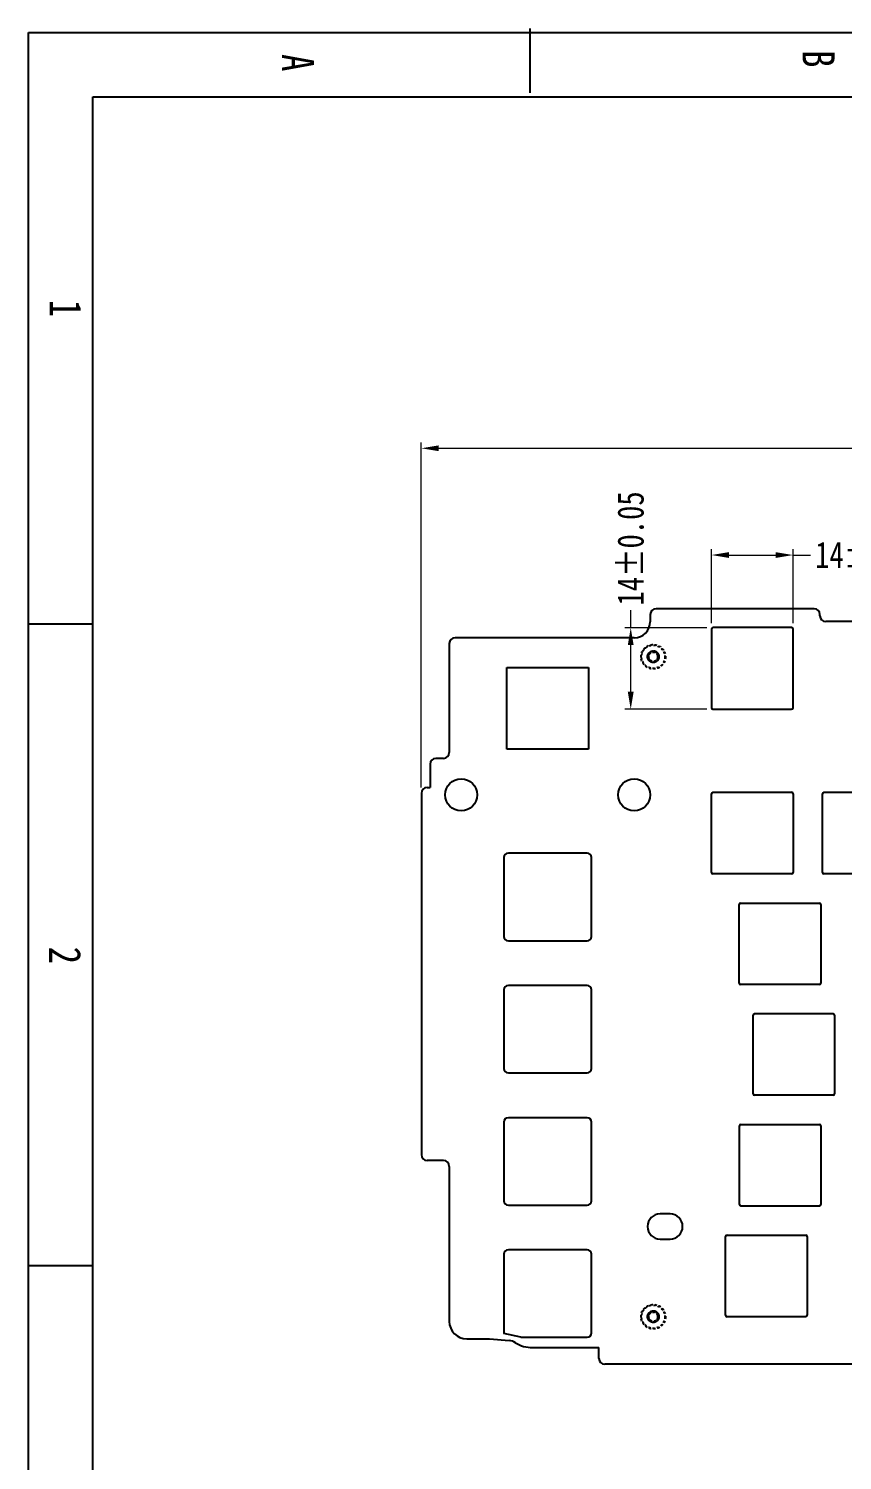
# Model space of a CAD drawing. Header units: inches. Extents: x 74 to 1479, y 13 to 437.
# Drawn here: x 836.3 to 976, y 190.9 to 436.5 of the extents above; entities that cross this region are included whole.
import ezdxf

# ---------------------------------------------------------------- set-up
doc = ezdxf.new("R2010")
doc.units = ezdxf.units.IN
doc.header["$LTSCALE"] = 1.21
doc.header["$MEASUREMENT"] = 0
doc.header["$PDMODE"] = 3
doc.header["$PDSIZE"] = 0.3125
doc.linetypes.add('HIDDEN', pattern=[0.2, 0.1, -0.1])
doc.layers.get('0').update_dxf_attribs({"linetype": 'CONTINUOUS'})
doc.layers.get('Defpoints').update_dxf_attribs({"linetype": 'CONTINUOUS'})
doc.layers.add('DEFAULT_2', color=8, linetype='HIDDEN')
doc.styles.get("Standard").update_dxf_attribs({"font": 'txt', "width": 0.8})
doc.dimstyles.new('YanXiu', dxfattribs={"dimscale": 1.5, "dimtxt": 3, "dimasz": 2, "dimexe": 0.66, "dimexo": 0.66, "dimgap": 0.66, "dimtad": 0, "dimdsep": 46, "dimtxsty": 'STANDARD', "dimcen": 0, "dimclrd": 3, "dimclre": 6, "dimclrt": 3, "dimazin": 2, "dimtm": 1e-09, "dimtfac": 1, "dimtofl": 0, "dimtmove": 0, "dimatfit": 3, "dimfxl": 1, "dimlwd": 5, "dimlwe": 5, "dimarcsym": 0})

# ---------------------------------------------------------------- blocks, each defined once
blk = doc.blocks.new('*D17')
at = {"color": 6, "lineweight": 5}
for p, q in [((903.69, 306.31), (903.69, 365.51)), ((1308.64, 306.31), (1308.64, 365.51))]:
    blk.add_line(p, q, dxfattribs=at)
at = {"color": 3, "lineweight": 5}
for p, q in [((906.69, 364.52), (1089.58, 364.52)), ((1305.64, 364.52), (1122.76, 364.52))]:
    blk.add_line(p, q, dxfattribs=at)
at = {"color": 3}
for points in [[(906.69, 365.02), (906.69, 364.02), (903.69, 364.52)], [(1305.64, 365.02), (1305.64, 364.02), (1308.64, 364.52)]]:
    blk.add_solid(points, dxfattribs=at)
at = {"layer": 'Defpoints', "color": 0}
for p in [(903.69, 364.52), (903.69, 305.32), (1308.64, 305.32)]:
    blk.add_point(p, dxfattribs=at)
at = {"color": 3, "insert": (1106.17, 364.52), "char_height": 4.5, "attachment_point": 5}
blk.add_mtext('404.95%%P0.15', dxfattribs=at)
blk = doc.blocks.new('*D19')
at = {"color": 6, "lineweight": 5}
for p, q in [((953.49, 334.53), (953.49, 347.19)), ((967.49, 334.53), (967.49, 347.19))]:
    blk.add_line(p, q, dxfattribs=at)
at = {"color": 3, "lineweight": 5}
for p, q in [((956.49, 346.2), (964.49, 346.2)), ((967.49, 346.2), (970.49, 346.2))]:
    blk.add_line(p, q, dxfattribs=at)
at = {"color": 3}
for points in [[(956.49, 346.7), (956.49, 345.7), (953.49, 346.2)], [(964.49, 346.7), (964.49, 345.7), (967.49, 346.2)]]:
    blk.add_solid(points, dxfattribs=at)
at = {"layer": 'Defpoints', "color": 0}
for p in [(967.49, 346.2), (953.49, 333.54), (967.49, 333.54)]:
    blk.add_point(p, dxfattribs=at)
at = {"color": 3, "insert": (981.08, 346.2), "char_height": 4.5, "attachment_point": 5}
blk.add_mtext('14%%P0.05', dxfattribs=at)
blk = doc.blocks.new('*D20')
at = {"color": 3, "lineweight": 5}
for p, q in [((939.63, 333.74), (939.63, 336.74)), ((939.63, 322.74), (939.63, 330.74))]:
    blk.add_line(p, q, dxfattribs=at)
at = {"color": 6, "lineweight": 5}
for p, q in [((952.7, 333.74), (938.64, 333.74)), ((952.7, 319.74), (938.64, 319.74))]:
    blk.add_line(p, q, dxfattribs=at)
at = {"color": 3}
for points in [[(939.13, 330.74), (940.13, 330.74), (939.63, 333.74)], [(939.13, 322.74), (940.13, 322.74), (939.63, 319.74)]]:
    blk.add_solid(points, dxfattribs=at)
at = {"layer": 'Defpoints', "color": 0}
for p in [(953.69, 333.74), (939.63, 319.74), (953.69, 319.74)]:
    blk.add_point(p, dxfattribs=at)
at = {"color": 3, "insert": (939.63, 347.33), "char_height": 4.5, "attachment_point": 5, "rotation": 90}
blk.add_mtext('14%%P0.05', dxfattribs=at)

msp = doc.modelspace()

# ---------------------------------------------------------------- linework, layer by layer
at = {"color": 7, "linetype": 'Continuous'}
for p, q in [((836.297, 12.755), (836.297, 435.823)), ((836.297, 435.823), (1479.043, 435.823)), ((922.345, 425.507), (922.345, 436.513)), ((847.302, 12.755), (847.302, 424.818)), ((847.302, 424.818), (1479.043, 424.818)), ((971.094, 336.987), (943.976, 336.987)), ((847.302, 334.349), (836.297, 334.349)), ((942.976, 335.987), (942.976, 334.759)), ((972.094, 335.787), (972.094, 335.987)), ((979.694, 334.787), (973.094, 334.787)), ((940.226, 332.009), (909.494, 332.009)), ((953.494, 333.493), (953.494, 319.993)), ((967.244, 333.743), (953.744, 333.743)), ((967.494, 319.993), (967.494, 333.493)), ((908.494, 331.009), (908.494, 312.318)), ((918.374, 312.903), (918.374, 326.903)), ((918.374, 326.903), (932.374, 326.903)), ((932.374, 326.903), (932.374, 312.903)), ((953.744, 319.743), (967.244, 319.743)), ((932.374, 312.903), (918.374, 312.903)), ((905.194, 310.318), (905.194, 306.318)), ((907.494, 311.318), (906.194, 311.318)), ((903.694, 305.318), (903.694, 243.318)), ((904.694, 306.318), (905.194, 306.318)), ((953.494, 291.753), (953.494, 305.253)), ((953.744, 305.503), (967.244, 305.503)), ((967.494, 305.253), (967.494, 291.753)), ((972.544, 291.753), (972.544, 305.253)), ((972.794, 305.503), (986.294, 305.503)), ((932.124, 295.033), (918.624, 295.033)), ((917.874, 294.283), (917.874, 280.783)), ((932.874, 280.783), (932.874, 294.283)), ((967.244, 291.503), (953.744, 291.503)), ((986.294, 291.503), (972.794, 291.503)), ((958.244, 272.753), (958.244, 286.253)), ((958.494, 286.503), (971.994, 286.503)), ((972.244, 286.253), (972.244, 272.753)), ((918.624, 280.033), (932.124, 280.033)), ((917.874, 271.603), (917.874, 258.103)), ((932.124, 272.353), (918.624, 272.353)), ((932.874, 258.103), (932.874, 271.603)), ((971.994, 272.503), (958.494, 272.503)), ((960.619, 253.768), (960.619, 267.268)), ((960.869, 267.518), (974.369, 267.518)), ((974.619, 267.268), (974.619, 253.768)), ((918.624, 257.353), (932.124, 257.353)), ((974.369, 253.518), (960.869, 253.518)), ((917.874, 248.923), (917.874, 235.423)), ((932.124, 249.673), (918.624, 249.673)), ((932.874, 235.423), (932.874, 248.923)), ((907.494, 242.318), (904.694, 242.318)), ((908.494, 241.318), (908.494, 214.718)), ((918.624, 234.673), (932.124, 234.673)), ((946.384, 233.153), (944.684, 233.153)), ((944.684, 228.853), (946.384, 228.853)), ((955.904, 215.768), (955.904, 229.268)), ((956.154, 229.518), (969.654, 229.518)), ((969.904, 229.268), (969.904, 215.768)), ((917.874, 226.243), (917.874, 212.667)), ((932.124, 226.993), (918.624, 226.993)), ((932.874, 212.743), (932.874, 226.243)), ((836.297, 224.289), (847.302, 224.289)), ((969.654, 215.518), (956.154, 215.518)), ((911.494, 211.718), (915.374, 211.718)), ((915.374, 211.718), (918.769, 211.426)), ((920.788, 211.993), (932.124, 211.993)), ((922.776, 210.218), (934.169, 210.218)), ((934.169, 208.368), (934.169, 210.218)), ((997.169, 207.368), (935.169, 207.368))]:
    msp.add_line(p, q, dxfattribs=at)
at = {"color": 6}
for p, q in [((958.279, 234.768), (958.279, 248.268)), ((958.529, 248.518), (972.029, 248.518)), ((972.279, 248.268), (972.279, 234.768)), ((972.029, 234.518), (958.529, 234.518))]:
    msp.add_line(p, q, dxfattribs=at)
msp.add_line((920.788, 211.993), (917.874, 212.667))
at = {"color": 7, "linetype": 'Continuous'}
for centre in [(910.522, 305.05), (940.226, 305.05)]:
    msp.add_circle(centre, 2.75, dxfattribs=at)
for centre, radius, start, end in [((943.976, 335.987), 1, 90, 180), ((971.094, 335.987), 1, 0, 90), ((940.226, 334.759), 2.75, 270, 0), ((973.094, 335.787), 1, 180, 270), ((909.494, 331.009), 1, 90, 180), ((953.744, 333.493), 0.25, 90, 180), ((967.244, 333.493), 0.25, 0, 90), ((953.744, 319.993), 0.25, 180, 270), ((967.244, 319.993), 0.25, 270, 0), ((907.494, 312.318), 1, 270, 0), ((906.194, 310.318), 1, 90, 180), ((904.694, 305.318), 1, 90, 180), ((953.744, 305.253), 0.25, 90, 180), ((967.244, 305.253), 0.25, 0, 90), ((972.794, 305.253), 0.25, 90, 180), ((918.624, 294.283), 0.75, 90, 180), ((932.124, 294.283), 0.75, 0, 90), ((953.744, 291.753), 0.25, 180, 270), ((967.244, 291.753), 0.25, 270, 0), ((972.794, 291.753), 0.25, 180, 270), ((958.494, 286.253), 0.25, 90, 180), ((971.994, 286.253), 0.25, 0, 90), ((918.624, 280.783), 0.75, 180, 270), ((932.124, 280.783), 0.75, 270, 0), ((958.494, 272.753), 0.25, 180, 270), ((971.994, 272.753), 0.25, 270, 0), ((918.624, 271.603), 0.75, 90, 180), ((932.124, 271.603), 0.75, 0, 90), ((960.869, 267.268), 0.25, 90, 180), ((974.369, 267.268), 0.25, 0, 90), ((918.624, 258.103), 0.75, 180, 270), ((932.124, 258.103), 0.75, 270, 0), ((960.869, 253.768), 0.25, 180, 270), ((974.369, 253.768), 0.25, 270, 0), ((918.624, 248.923), 0.75, 90, 180), ((932.124, 248.923), 0.75, 0, 90), ((904.694, 243.318), 1, 180, 270), ((907.494, 241.318), 1, 0, 90), ((918.624, 235.423), 0.75, 180, 270), ((932.124, 235.423), 0.75, 270, 0), ((944.684, 231.003), 2.15, 90, 270), ((946.384, 231.003), 2.15, 270, 90), ((956.154, 229.268), 0.25, 90, 180), ((969.654, 229.268), 0.25, 0, 90), ((918.624, 226.243), 0.75, 90, 180), ((932.124, 226.243), 0.75, 0, 90), ((911.494, 214.718), 3, 180, 270), ((956.154, 215.768), 0.25, 180, 270), ((969.654, 215.768), 0.25, 270, 0), ((918.564, 209.035), 2.4, 57.77508, 85.08641), ((932.124, 212.743), 0.75, 270, 0), ((922.776, 215.718), 5.5, 237.77508, 270), ((935.169, 208.368), 1, 180, 270)]:
    msp.add_arc(centre, radius, start, end, dxfattribs=at)
at = {"color": 6}
for centre, start, end in [((958.529, 248.268), 90, 180), ((972.029, 248.268), 0, 90), ((958.529, 234.768), 180, 270), ((972.029, 234.768), 270, 0)]:
    msp.add_arc(centre, 0.25, start, end, dxfattribs=at)
at = {"layer": 'DEFAULT_2', "color": 2, "linetype": 'HIDDEN', "ltscale": 3}
for p, q in [((943.494, 329.727), (943.494, 329.543)), ((943.894, 329.642), (943.819, 329.474)), ((944.088, 329.279), (944.14, 329.326)), ((944.224, 329.402), (944.14, 329.326)), ((943.494, 216.502), (943.494, 216.318)), ((943.894, 216.417), (943.819, 216.249)), ((944.224, 216.177), (944.14, 216.101)), ((944.088, 216.054), (944.14, 216.101))]:
    msp.add_line(p, q, dxfattribs=at)
for centre, radius in [((943.494, 328.743), 2.1), ((943.494, 328.743), 2), ((943.494, 328.743), 0.8), ((943.494, 215.518), 2.1), ((943.494, 215.518), 2), ((943.494, 215.518), 0.8)]:
    msp.add_circle(centre, radius, dxfattribs=at)
for centre, radius, start, end in [((943.494, 328.743), 0.8, 14.02007, 349.76183), ((943.42, 328.72), 0.962, 95.66915, 121.56585), ((943.416, 328.742), 0.94, 80.139, 95.58859), ((943.494, 328.743), 0.8, 349.76183, 14.02007), ((943.494, 215.518), 0.8, 14.02007, 349.76183), ((943.42, 215.495), 0.962, 95.66915, 121.56585), ((943.416, 215.517), 0.94, 80.139, 95.58859), ((943.494, 215.518), 0.8, 349.76183, 14.02007)]:
    msp.add_arc(centre, radius, start, end, dxfattribs=at)
for points, knots in [([(942.916, 329.539), (943.081, 329.659), (943.502, 329.796), (944.123, 329.586), (944.5, 329.049), (944.485, 328.392), (944.084, 327.873), (943.453, 327.693), (942.837, 327.922), (942.478, 328.471), (942.514, 329.127), (942.932, 329.633), (943.569, 329.793), (944.177, 329.543), (944.518, 328.982), (944.46, 328.328), (944.026, 327.836), (943.384, 327.697), (942.785, 327.966), (942.462, 328.538), (942.541, 329.19), (942.992, 329.668), (943.638, 329.785), (944.227, 329.497), (944.531, 328.915), (944.431, 328.266), (943.965, 327.803), (943.316, 327.707), (942.736, 328.014), (942.451, 328.606), (942.573, 329.251), (943.053, 329.698), (943.704, 329.775), (944.088, 329.554), (944.224, 329.402)], [0, 0, 0, 0, 0.0312476, 0.0624971, 0.0937489, 0.1250021, 0.1562545, 0.1875048, 0.2187528, 0.25, 0.2812478, 0.3124976, 0.3437497, 0.3750029, 0.4062551, 0.437505, 0.4687528, 0.5, 0.531248, 0.5624981, 0.5937504, 0.6250037, 0.6562556, 0.6875051, 0.7187528, 0.75, 0.7812482, 0.8124987, 0.8437513, 0.8750044, 0.906256, 0.9375053, 0.9687528, 1, 1, 1, 1]), ([(942.684, 329.237), (942.631, 329.127), (942.567, 328.885), (942.62, 328.515), (942.821, 328.198), (943.033, 328.062), (943.148, 328.022)], [0, 0, 0, 0, 0.2502593, 0.5002707, 0.7502686, 1, 1, 1, 1]), ([(943.894, 329.642), (943.956, 329.614), (943.706, 329.74), (943.425, 329.727), (943.494, 329.727)], [0, 0, 0, 0, 0.4999973, 1, 1, 1, 1]), ([(944.224, 329.402), (944.27, 329.351), (944.093, 329.568), (943.831, 329.67), (943.894, 329.642)], [0, 0, 0, 0, 0.4999973, 1, 1, 1, 1]), ([(944.281, 328.601), (944.327, 328.763), (944.312, 329.124), (944.092, 329.408), (943.956, 329.507)], [0, 0, 0, 0, 0.499586, 1, 1, 1, 1]), ([(942.916, 216.314), (943.081, 216.434), (943.502, 216.571), (944.123, 216.361), (944.5, 215.824), (944.485, 215.167), (944.084, 214.648), (943.453, 214.468), (942.837, 214.697), (942.478, 215.246), (942.514, 215.902), (942.932, 216.408), (943.569, 216.568), (944.177, 216.318), (944.518, 215.757), (944.46, 215.103), (944.026, 214.611), (943.384, 214.472), (942.785, 214.741), (942.462, 215.313), (942.541, 215.965), (942.992, 216.443), (943.638, 216.56), (944.227, 216.272), (944.531, 215.69), (944.431, 215.041), (943.965, 214.578), (943.316, 214.482), (942.736, 214.789), (942.451, 215.381), (942.573, 216.026), (943.053, 216.473), (943.704, 216.55), (944.088, 216.329), (944.224, 216.177)], [0, 0, 0, 0, 0.0312476, 0.0624971, 0.0937489, 0.1250021, 0.1562545, 0.1875048, 0.2187528, 0.25, 0.2812478, 0.3124976, 0.3437497, 0.3750029, 0.4062551, 0.437505, 0.4687528, 0.5, 0.531248, 0.5624981, 0.5937504, 0.6250037, 0.6562556, 0.6875051, 0.7187528, 0.75, 0.7812482, 0.8124987, 0.8437513, 0.8750044, 0.906256, 0.9375053, 0.9687528, 1, 1, 1, 1]), ([(943.894, 216.417), (943.956, 216.389), (943.706, 216.515), (943.425, 216.502), (943.494, 216.502)], [0, 0, 0, 0, 0.4999973, 1, 1, 1, 1]), ([(944.224, 216.177), (944.27, 216.126), (944.093, 216.343), (943.831, 216.445), (943.894, 216.417)], [0, 0, 0, 0, 0.4999973, 1, 1, 1, 1]), ([(944.281, 215.376), (944.327, 215.538), (944.312, 215.899), (944.092, 216.183), (943.956, 216.282)], [0, 0, 0, 0, 0.499586, 1, 1, 1, 1]), ([(942.684, 216.012), (942.631, 215.902), (942.567, 215.66), (942.62, 215.29), (942.821, 214.973), (943.033, 214.837), (943.148, 214.797)], [0, 0, 0, 0, 0.2502593, 0.5002707, 0.7502686, 1, 1, 1, 1])]:
    msp.add_open_spline(points, degree=3, knots=knots, dxfattribs=at)
for points in [[(942.916, 329.539), (942.82, 329.456), (942.739, 329.351), (942.684, 329.237)], [(943.956, 329.507), (943.846, 329.588), (943.713, 329.644), (943.577, 329.668)], [(942.916, 216.314), (942.82, 216.231), (942.739, 216.126), (942.684, 216.012)], [(943.956, 216.282), (943.846, 216.363), (943.713, 216.419), (943.577, 216.443)]]:
    msp.add_open_spline(points, degree=3, dxfattribs=at)

# ---------------------------------------------------------------- texts
at = {"color": 7, "linetype": 'Continuous', "char_height": 5.503, "width": 5.50297, "attachment_point": 1, "rotation": 270, "line_spacing_factor": 0.9}
for s, insert in [('B', (974.623, 432.845)), ('A', (885.273, 432.155)), ('1', (845.403, 390.017)), ('2', (845.305, 279.019))]:
    msp.add_mtext(s, dxfattribs=dict(at, insert=insert))

# ---------------------------------------------------------------- dimensions: what is measured, and where the dimension line sits
for base, p1, p2, text, picture, middle in [((903.694, 364.517), (1308.644, 305.318), (903.694, 305.318), '<>%%P0.15', '*D17', (1106.169, 364.517)), ((967.494, 346.198), (953.494, 333.543), (967.494, 333.543), '<>%%P0.05', '*D19', (981.084, 346.198))]:
    dim = msp.add_linear_dim(base=base, p1=p1, p2=p2, text=text, dimstyle='YanXiu')
    dim.commit()
    dim.dimension.update_dxf_attribs({"geometry": picture, "text_midpoint": middle})
dim = msp.add_linear_dim(base=(939.627, 319.743), p1=(953.694, 333.743), p2=(953.694, 319.743), angle=90, text='<>%%P0.05', dimstyle='YanXiu')
dim.commit()
dim.dimension.update_dxf_attribs({"geometry": '*D20', "text_midpoint": (939.627, 347.333), "dimtype": 160})

doc.saveas('drawing.dxf')
